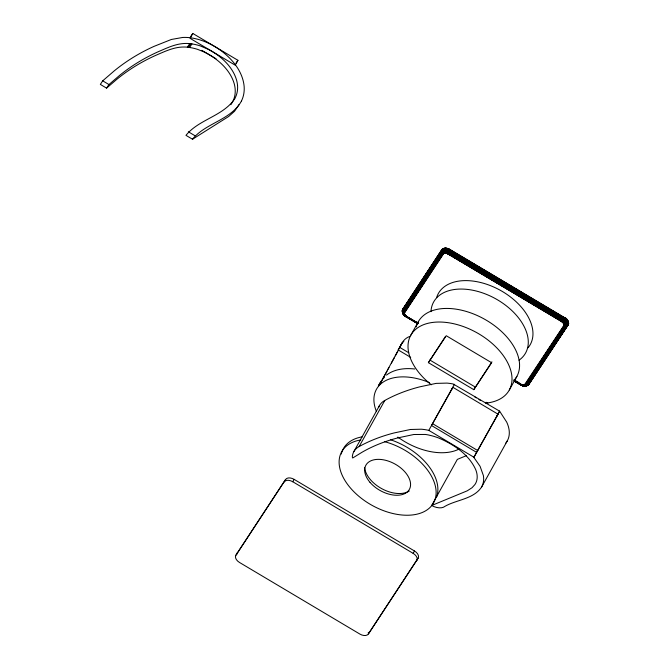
<?xml version="1.0" encoding="UTF-8"?>
<svg xmlns="http://www.w3.org/2000/svg" width="669" height="669" viewBox="0 0 669 669"><rect width="100%" height="100%" fill="white"/><g stroke="black" fill="none" stroke-linecap="round" stroke-linejoin="round"><path stroke-width="1" d="M418.184 323.152L405.874 316.094L404.31 314.246L404.227 312.565L443.154 253.526L444.868 252.765L447.109 253.208L562.194 321.605L564.067 323.361L564.251 325.744L525.55 384.416C523.76 385.829 521.862 385.695 520.875 384.24L513.733 379.992M403.098 312.632C401.985 315.408 406.861 314.689 406.083 316.847L417.715 323.754M522.071 384.784L522.648 385.829L526.47 385.846L529.472 383.621L527.147 385.612L524.613 384.7L521.904 384.725M443.597 253.702C440.938 253.434 441.532 245.757 442.125 252.004C443.02 254.948 445.813 251.954 447.72 253.86L562.019 321.864L563.758 323.553L563.842 325.535L524.613 384.7M405.197 315.074L403.75 314.798L402.972 313.084M442.41 249.019L442.1 251.469L443.681 253.618L442.159 250.917L442.819 248.743L442.61 251.101L443.982 253.409M521.569 384.591L521.235 385.302L521.402 384.524M404.561 313.878L402.688 312.105L402.328 310.792L402.788 312.958L404.561 313.878L405.088 314.948M405.297 315.208L404.252 315.3L403.323 313.46L404.444 315.174L405.539 315.459M402.328 311.194L402.604 309.354M404.603 314.012L402.855 313.176L402.378 310.324M446.516 253.317L447.896 248.575L449.894 249.437L564.594 317.658C569.612 318.728 569.754 328.479 563.842 325.535M402.353 311.277C403.976 304.286 400.271 314.723 404.703 314.279M405.13 315.617C404.285 316.128 403.792 314.129 404.252 315.3M522.924 385.394L521.527 385.428L521.486 384.976M402.571 312.64C402.119 310.09 402.805 314.187 404.536 313.753M404.912 314.681C402.144 315.342 401.659 307.849 403.374 314.288M404.553 313.017L402.822 310.608L402.972 308.576L402.529 310.993L404.502 313.368M404.996 314.815L403.44 314.422L403.85 311.871L442.552 253.2L444.86 252.163L448.163 253.141L562.487 321.153L564.77 323.378L564.887 325.979L526.185 384.65L524.279 385.67L523.702 384.976M404.628 312.799C402.604 312.632 402.512 307.757 402.337 311.035M568.566 323.512L566.944 325.101L564.067 324.975M567.454 325.694C570.741 320.25 566.768 325.845 564.076 324.482M443.522 253.794L404.753 312.574L403.081 310.809L402.905 308.743L402.462 310.784L402.596 309.722M406.208 316.328C405.59 317.357 405.815 315.542 406.426 316.462L418.033 323.361M405.799 315.693L404.845 315.96L405.414 315.333M402.721 313L403.181 311.001L442.008 252.146L444.952 251.059L448.707 252.238L563.055 320.267L565.807 322.96L566.334 324.657L565.957 326.112L527.247 384.809L526.57 385.478L524.722 384.633M523.551 384.984L524.337 385.528L525.968 384.583L564.669 325.912L564.653 323.595L562.386 321.312L448.063 253.3L445.311 252.38L442.711 253.359L404.009 312.03C403.089 313.167 404.519 316.654 403.273 313.87M521.736 384.667C521.828 386.791 525.692 385.837 527.222 385.578M446.691 253.375L448.238 248.692M521.126 384.984L521.235 384.441M404.511 313.619L402.537 312.231L402.587 309.964M402.37 310.491L403.114 313.728L402.512 312.197M402.345 310.893L402.395 311.695M404.293 315.082L404.185 312.18L442.886 253.509L445.161 252.564L447.971 253.459L562.504 321.597L564.511 323.796L564.46 325.836L525.667 384.633L523.852 385.436L521.695 384.934M446.859 253.442L448.573 248.809M402.679 309.254L402.646 310.725M402.445 310.633L402.705 312.858M524.956 385.787L527.038 384.8L565.849 325.945L565.606 323.06L562.938 320.451L448.59 252.43L444.96 251.285L442 252.497L403.29 311.185L403.106 313.117M564.042 325.092C569.98 327.45 568.357 319.456 564.21 318.344L449.827 250.298C447.461 248.918 443.806 247.931 441.665 250.198M404.268 315.417L405.155 316.194L405.932 315.81M442.602 248.876L442.426 251.209L443.873 253.467M447.026 253.509L448.907 248.952M406.142 316.412L405.64 316.061L405.84 316.688M402.42 310.098L402.746 309.028M402.679 311.344L441.716 251.929L443.003 250.908L444.952 250.599L448.932 251.853L563.29 319.882C565.305 321.053 567.688 323.629 566.367 326.079L527.657 384.775C526.837 386.322 523.735 386.791 523.083 384.984M564.009 325.201C569.879 327.726 568.173 319.565 564.101 318.528L449.727 250.482C447.461 249.169 443.689 248.065 441.774 250.407M567.605 325.586L568.299 324.281M402.847 308.911L441.774 249.704L441.716 251.929L443.438 253.911M447.896 248.575C444.099 246.359 441.055 250.357 444.208 253.292M380.168 383.688L402.412 342.486A25.665 18.088 32.9 0 1 409.821 336.398M447.193 253.584L449.242 249.102M520.666 384.374L521 385.16M404.586 312.9L403.047 311.679L402.713 310.224L441.54 251.335C443.438 248.993 447.043 249.938 449.284 251.26L563.649 319.297C565.807 320.551 568.357 323.311 566.944 325.937M563.967 325.31C569.737 327.969 567.998 319.673 563.992 318.712L449.309 250.49L445.144 249.269L441.933 250.248M406.1 316.746L417.807 323.662M402.721 311.838L403.599 314.589L403.231 313.82M402.981 311.787L402.922 312.599L404.502 313.493M447.352 253.66L449.568 249.261M402.596 309.488L402.788 308.936M563.917 325.41C569.436 328.144 567.529 319.933 563.766 319.096L449.392 251.059C447.118 249.713 443.438 248.759 441.515 251.143L402.679 310.031M567.237 325.686L568.416 324.507L567.906 324.983M441.824 249.679L441.624 250.03M443.279 248.517L442.753 250.783L444.091 253.35M443.53 248.425L443.213 250.833L444.333 253.25M443.79 248.35L443.438 250.758L444.467 253.208M444.065 248.283L443.672 250.708L444.601 253.175M444.35 248.232L443.915 250.658L444.743 253.15M444.634 248.191L444.166 250.624L444.893 253.133M444.935 248.166L444.417 250.607L445.044 253.116M239.159 104.464L234.568 111.238L228.698 116.465L192.521 139.244L185.974 135.347C198.634 119.458 223.128 116.13 234.727 98.795M241.526 100.894C231.265 120.035 205.316 123.012 192.521 139.244M445.245 248.157L444.684 250.599L445.194 253.116M445.562 248.166L444.952 250.599L445.353 253.116M445.889 248.182L445.228 250.616L445.512 253.125M446.215 248.207L445.504 250.641L445.679 253.141M446.541 248.258L445.847 253.158M446.884 248.316L446.014 253.191M447.218 248.391L446.181 253.225M447.553 248.475L446.348 253.275M520.616 384.483L520.708 385.035L521.076 384.357M410.691 357.371L398.122 349.887L402.412 342.486M380.653 382.793L381.631 380.996M382.609 379.206L387.008 371.136M387.987 369.347L388.965 367.549M391.407 363.066L394.342 357.689M395.32 355.891L397.762 351.409M447.519 253.752L449.894 249.437M192.789 33.45L190.071 38.334L235.22 65.194L237.938 60.31L192.789 33.45L190.422 37.021M235.914 555.22L285.638 479.439A7.008 4.39 29 0 1 294.084 479.347L414.479 550.98A7.008 4.39 29 0 1 418.083 558.23L368.351 634.003A7.008 4.39 29 0 1 359.914 634.095L239.51 562.47A7.008 4.39 29 0 1 235.914 555.22L285.638 479.439M284.317 481.831A7.008 4.39 29 0 1 292.754 481.739L294.084 479.347M410.682 335.437L418.242 321.848M353.96 451.424L379.624 405.322M398.139 437.819A248.283 151.487 29.1 0 0 361.946 452.303L352.697 458.006L352.312 457.027A31.66 19.317 29.1 0 1 359.128 446.566L384.792 400.463A254.889 155.517 29.1 0 1 419.798 386.833L436.096 383.387L446.942 383.103A43.56 26.576 29.1 0 1 453.181 383.989L499.601 411.134L496.9 415.984L498.079 414.203L452.93 387.343L451.751 389.124M428.394 362.657L446.24 335.721L491.631 362.723L473.786 389.659L428.394 362.657L445.395 336.574M359.128 446.558A254.889 155.517 29.1 0 1 394.133 432.935L410.432 429.49L421.278 429.205A43.56 26.576 29.1 0 1 427.524 430.083L428.787 430.376L454.452 384.274M498.079 414.203L476.637 452.378L431.488 425.517L452.93 387.343M473.786 389.659L491.932 361.837M499.601 411.134L506.667 422.055A42.038 25.648 29.1 0 1 508.657 427.625L509.034 429.456A40.792 24.887 29.1 0 1 507.269 440.896L481.63 487.007C473.259 499.693 455.313 499.609 443.463 507.236A12.251 7.476 29.1 0 1 431.681 505.496L457.337 459.394L466.318 455.681M368.351 634.003L418.083 558.23M416.754 560.614A7.008 4.39 29 0 0 413.158 553.363L414.479 550.98M509.343 389.943L516.903 376.354M481.613 486.999A40.792 24.887 29.1 0 0 483.386 475.559L480.083 466.318L473.836 457.379L499.5 411.284M473.836 457.379L476.637 452.378M450.212 249.612L447.72 253.86M564.594 317.658L562.019 321.864M564.904 317.85L562.211 321.981M565.213 318.051L562.37 322.082M565.506 318.268L562.512 322.19M565.79 318.486L562.654 322.299M566.074 318.712L562.796 322.408M566.334 318.946L562.93 322.525M566.593 319.188L563.055 322.65M566.835 319.431L563.181 322.776M567.061 319.682L563.29 322.901M567.279 319.941L565.598 321.839L563.398 323.027M567.479 320.2L565.765 322.057L563.499 323.152M567.672 320.468L565.924 322.282L563.599 323.286M567.847 320.735L566.074 322.508L563.683 323.42M567.998 321.003L566.208 322.734L563.758 323.553M568.14 321.271L566.334 322.968L563.833 323.687M568.265 321.538L566.434 323.194L563.892 323.821M402.663 309.655L442.226 249.177M568.374 321.806L566.526 323.42L563.95 323.955M568.466 322.073L566.61 323.654L563.992 324.089M527.456 384.976C526.486 386.281 523.033 386.899 522.581 384.909M568.541 322.333L566.668 323.88L564.034 324.222M564.059 324.356L566.718 324.097L568.6 322.6M524.814 384.558L527.297 385.352L529.154 384.048L568.215 324.808L567.672 325.301M568.658 323.361L566.559 324.599L564.092 324.607M528.895 384.366L529.187 383.981L528.267 384.959M529.02 384.148L527.264 385.235L524.906 384.483M568.65 323.604L566.76 324.958L564.084 324.858M507.286 440.904L505.864 443.054M529.246 383.956L527.105 385.561M568.098 325.067L568.499 324.289M520.875 384.24L520.44 384.851L514.185 381.138M402.771 309.463L441.64 250.382M525.065 384.315L526.929 384.959L528.234 384.642L567.128 325.87C568.976 323.303 566.099 320.167 563.875 318.904L449.509 250.867C447.193 249.495 443.455 248.525 441.498 250.95L402.546 310.608M567.295 325.786L528.577 384.491L526.888 385.461L528.46 384.75M528.736 384.399L567.747 325.469M241.509 100.885A40.792 32.279 33.5 0 0 244.126 86.234C242.989 74.292 235.898 63.772 227.268 55.82A58.872 46.596 33.5 0 0 219.524 49.606A60.018 47.499 33.5 0 0 214.548 46.412A60.678 48.026 33.5 0 0 210.618 44.254C203.886 40.842 196.594 38.417 189.076 37.615A43.56 34.479 33.5 0 0 182.645 37.464L171.348 39.471L154.171 46.312A255.307 202.046 33.5 0 0 114.449 70.705L102.708 80.832L100.342 84.411L106.58 88.124L117.025 79.151A248.283 196.494 33.5 0 1 155.643 55.402C164.708 51.53 174.007 46.88 184.126 47.014A35.582 28.157 33.5 0 1 187.37 47.181L191.66 47.834A48.344 38.258 33.5 0 1 197.781 49.431L203.719 51.831A52.96 41.913 33.5 0 1 216.045 59.24C224.107 65.403 231.181 73.506 234.117 83.382A34.771 27.513 33.5 0 1 235.162 89.002A33.91 26.835 33.5 0 1 232.335 102.349L230.872 104.707M106.58 88.124L108.947 84.553L119.391 75.58A248.283 196.494 33.5 0 1 158.009 51.831C167.074 47.951 176.373 43.309 186.492 43.443A35.582 28.157 33.5 0 1 189.737 43.61L194.018 44.263A48.344 38.258 33.5 0 1 200.148 45.86L208.41 49.389A53.144 42.055 33.5 0 1 218.412 55.669C226.465 61.832 233.548 69.936 236.483 79.803A34.771 27.513 33.5 0 1 237.528 85.431M187.37 47.181L189.737 43.61M188.482 47.307L190.849 43.736M189.603 47.466L191.97 43.895M236.048 63.17L237.938 60.31M521.46 385.311L522.188 385.637L522.748 384.943M406.576 316.245L405.807 316.68M527.874 384.951L526.57 385.478M527.983 385.068L528.886 384.29L527.272 385.528M568.474 324.222L568.115 324.641M528.209 384.993C529.187 384.081 525.867 385.428 525.148 384.198M564.092 324.733L566.559 324.808L568.458 323.662M527.598 385.068L566.568 326.046C567.922 323.537 565.472 320.886 563.407 319.682L449.05 251.653L444.969 250.373L442.962 250.691L441.64 251.728L402.93 310.424L402.955 313.226M527.782 385.235L526.219 385.678L524.504 384.759M406.225 316.019L405.606 316.529M522.246 384.834L522.556 385.72L521.46 385.168M441.858 249.846L442.452 249.203M528.443 384.809L529.095 384.14M522.489 385.737L523.919 385.645M524.647 386.088L526.528 385.787M523.242 384.993L524.195 386.055L525.608 385.695M514.553 380.636C518.776 381.071 521.36 386.481 525.198 385.796M524.279 385.67L525.918 385.687L524.379 384.809M405.807 316.42L405.28 316.128L406.083 315.919M526.21 385.662L524.095 385.879L523.401 384.993M523.501 385.662L521.72 385.461M442.075 249.504L443.037 248.625M527.297 385.352L566.76 326.004C568.148 323.428 565.639 320.719 563.532 319.489L449.167 251.452C446.976 250.164 443.438 249.236 441.582 251.536L402.872 310.232L402.805 312.456M524.145 386.088L525.299 385.695M386.481 375.083C394.451 368.987 405.096 367.883 414.788 368.995M528.836 384.307L528.234 384.867M526.536 385.762L524.697 386.046L523.969 385.57M442.393 249.386L445.479 248.324L450.128 249.78L564.502 317.817L567.187 320.1L568.508 322.751M526.403 385.587L527.456 384.8L566.166 326.104L566.559 324.599L566.007 322.851L563.173 320.075L448.815 252.046L444.944 250.833L441.916 251.954L403.081 310.809L403.073 312.925M528.602 384.575L528.1 384.817M527.373 385.511L527.933 385.193M405.665 315.576C404.569 316.663 403.39 313.803 404.971 315.852M442.602 249.253L445.972 248.726L449.936 250.114L564.619 318.352L567.362 320.944L568.341 323.553M523.852 384.951L525.316 386.03L527.431 385.469M528.125 385.001L526.695 385.762M522.857 385.804L523.827 385.737M405.648 316.521L405.28 316.253L405.958 316.604M527.9 385.118L526.152 385.871M431.681 505.496L467.246 490.82L472.03 487.734L474.94 484.523A33.91 20.689 29.1 0 0 476.98 474.145A34.771 21.216 29.1 0 0 475.651 469.504C468.693 454.243 453.641 444.392 438.68 438.003A48.344 29.495 29.1 0 0 432.659 435.996L428.469 434.967A35.582 21.709 29.1 0 0 425.317 434.457L413.827 434.499L398.155 437.835M443.121 248.851L446.047 248.542L449.71 249.763L564.41 317.984L567.471 320.786L568.341 323.804M524.253 384.859L525.5 385.754L526.829 384.784L565.631 325.937L565.397 323.152L562.821 320.635L448.481 252.614L444.977 251.511L442.125 252.681L403.415 311.369L403.056 312.732M524.889 385.896L526.202 385.787M527.665 385.227L526.779 385.578M524.128 384.892L525.148 385.745L526.612 384.75L565.313 326.071L565.188 323.236L562.704 320.811L448.372 252.798L444.768 251.728L442.251 252.857L403.549 311.545L403.491 313.987L404.762 314.413M525.148 385.745L527.624 385.043L524.989 384.399M524.613 385.737L526.394 384.708L565.104 326.029L564.979 323.311L562.596 320.986L448.263 252.974L445.027 251.954L442.502 252.89L403.691 311.712L403.708 313.978M523.367 385.561L525.098 385.862M524.061 386.046L522.915 384.968M526.378 385.729L525.5 385.754M523.768 385.787L524.203 385.787M523.024 385.62L525.834 385.837M404.829 314.547L403.332 314.154M523.877 385.687L522.748 385.478M404.645 314.146L402.838 313.276M522.79 385.101L525.349 384.307L564.042 325.644L563.95 323.537L562.102 321.739L447.795 253.735L445.111 252.941L443.246 253.785L404.477 312.574L404.569 314.413L406.292 316.228M523.166 385.804L524.563 386.088M523.091 385.72L521.318 384.775M522.656 385.219L522.079 385.068M523.635 385.862L514.486 380.745M522.322 385.377L522.798 385.837M522.681 385.712L521.243 385.068M522.43 385.653L521.469 385.076M404.511 313.251L402.462 311.411M404.528 313.134L402.554 311.369M403.716 314.246L403.123 313.845M521.218 385.202L521.644 385.377M521.435 385.135L520.524 384.658M521.051 385.101L520.465 384.775M474.823 396.968L476.328 397.863M201.871 50.334L216.037 58.763M102.708 80.832L108.947 84.553M188.34 131.776L194.888 135.673M418.108 323.261L406.041 316.027M403.842 314.723L404.168 315.258M406.192 316.537L417.966 323.453M514.361 380.761L520.674 384.558M406.158 316.613L417.908 323.537M514.269 380.937L520.616 384.642M514.235 381.004L520.532 384.767M429.858 360.031L475.249 387.042M399.744 347.387L408.717 352.73M486.129 402.245L487.927 403.315M432.676 423.736L477.825 450.597M428.787 430.376L473.936 457.236M292.754 481.739L413.158 553.363M405.891 316.345L406.359 316.554M405.815 316.571L406.242 316.696L404.896 315.676M478.937 399.468L480.401 400.422M405.573 316.245L406.008 316.554M405.958 316.295L405.171 315.801M405.69 316.228L404.528 315.417L405.28 315.76M524.663 385.603L523.994 384.926M405.205 316.194L404.327 315.45M405.155 316.011L404.795 315.684M404.084 315.149L404.611 315.668M404.427 315.484L403.691 314.656M404.845 315.316L403.365 313.318M403.123 313.343L403.457 313.995M404.043 314.798L403.449 314.112M402.696 312.314L402.454 311.854M403.967 314.472L403.499 313.694M402.797 313.268L403.156 313.97M402.705 312.707L402.872 313.376M403.357 313.912L402.955 313.293M522.573 385.536L522.414 384.876M402.579 311.729L403.273 313.711M402.454 312.164L402.353 311.603M433.077 503.698A52.575 32.079 29.1 0 1 432.776 504.167M432.458 504.627A52.575 32.079 29.1 0 1 356.794 494.491A52.575 32.079 29.1 0 1 360.817 439.934M384.625 441.674A52.575 32.079 29.1 0 1 433.361 503.213M341.391 454.008A52.575 32.079 29.1 0 1 341.524 453.448M341.834 452.353A52.575 32.079 29.1 0 1 362.573 436.782M390.612 439.792A52.575 32.079 29.1 0 1 436.355 497.544M409.236 491.013A26.877 16.399 29.1 0 1 382.384 489.006A26.877 16.399 29.1 0 1 364.638 467.648M369.547 631.804A7.008 4.39 29 0 1 369.045 632.297M368.636 632.573A7.008 4.39 29 0 1 368.176 632.799M236.767 554.375A7.008 4.39 29 0 1 237.236 552.828M430.97 311.67A52.575 32.906 29 0 1 495.369 298.608A52.575 32.906 29 0 1 519.027 360.215M436.681 297.379A52.575 32.906 29 0 1 500.061 290.162A52.575 32.906 29 0 1 528.067 347.763M458.767 449.208A52.575 32.079 29.1 0 1 397.821 437.066M376.421 411.452A52.575 32.079 29.1 0 1 429.548 382.66M380.109 383.847A52.567 32.07 29.1 0 1 380.268 383.295M380.444 382.76A52.567 32.07 29.1 0 1 381.054 381.196L378.378 385.904A53.06 37.581 28.6 0 1 381.882 380.477L382.852 378.646A3.487 2.459 32.9 0 1 384.349 377.634M403.85 341.374A25.665 18.088 32.9 0 0 400.79 344.995L399.719 347.821A25.338 17.862 32.9 0 1 400.547 346.509M378.654 407.421A31.66 19.317 29.1 0 1 384.792 400.463M237.554 85.431A33.91 26.835 33.5 0 1 234.702 98.778M431.338 384.792A56.355 34.387 29.1 0 1 421.646 325.519A56.355 34.387 29.1 0 1 500.688 352.212A56.355 34.387 29.1 0 1 485.652 403.139M416.603 325.736A56.355 34.387 29.1 0 1 483.612 318.678A56.355 34.387 29.1 0 1 514.913 379.356M514.528 379.825A56.355 34.387 29.1 0 1 514.135 380.285M416.277 326.907A56.355 34.387 29.1 0 1 416.436 326.321M370.032 482.374A24.887 15.186 29.1 0 0 409.202 489.691A24.887 15.186 29.1 0 0 383.63 459.854A24.887 15.186 29.1 0 0 370.032 482.374"/></g></svg>
